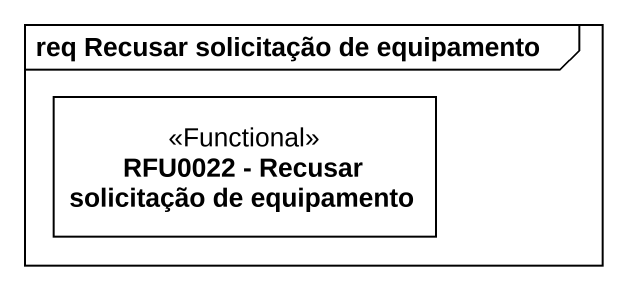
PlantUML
@startuml
mainframe req Recusar solicitação de equipamento
hide circle
hide empty members
class "RFU0022 - Recusar solicitação de equipamento" as RFU0022_Recusar_solicitação <<Functional>>
@enduml
